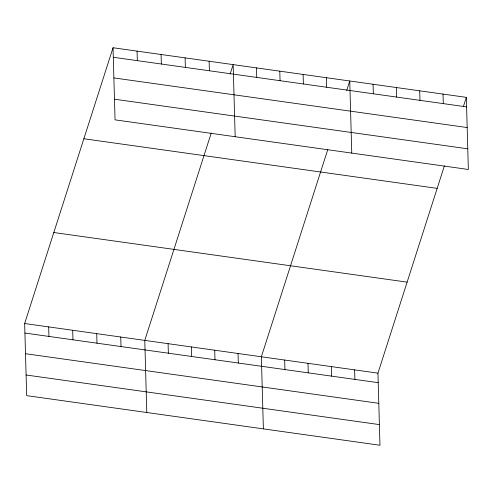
<?xml version="1.0" encoding="UTF-8"?>
<svg xmlns="http://www.w3.org/2000/svg" width="493" height="493" viewBox="0 0 493 493"><rect width="100%" height="100%" fill="white"/><g stroke="black" fill="none" stroke-linecap="round" stroke-linejoin="round"><path stroke-width="0.74" d="M444.403 165.802L377.952 373.146L379.967 445.253L26.665 395.639L24.65 323.525L113.033 47.747L466.335 97.361L468.35 169.475L115.048 119.854L113.033 47.747M211.226 133.055L144.776 340.398L146.785 412.505M230.12 74.079L233.158 64.614L235.173 136.727M327.814 149.428L261.364 356.772L263.379 428.879M346.715 90.453L349.747 80.988L351.762 153.101M463.303 106.827L466.335 97.361M113.298 57.274L466.6 106.895M113.877 77.925L467.179 127.545M114.468 99.204L467.771 148.818M83.865 138.755L437.168 188.369M53.817 232.517L407.119 282.138M24.65 323.525L377.952 373.146M24.915 333.058L378.217 382.679M25.494 353.709L378.797 403.329M26.086 374.988L379.388 424.602M443.016 94.089L443.287 103.616M419.697 90.811L419.968 100.344M396.384 87.538L396.649 97.072M373.065 84.266L373.33 93.793M354.633 369.873L354.898 379.4M326.428 77.715L326.693 87.249M331.314 366.595L331.586 376.128M303.109 74.437L303.374 83.97M307.996 363.323L308.267 372.85M279.79 71.165L280.061 80.698M284.683 360.044L284.948 369.577M256.477 67.892L256.742 77.419M238.045 353.499L238.31 363.027M209.131 61.243L209.396 70.77M214.726 350.221L214.991 359.754M185.109 57.866L185.374 67.399M191.407 346.949L191.672 356.482M161.082 54.495L161.347 64.022M168.088 343.67L168.359 353.204M137.06 51.118L137.325 60.651M120.748 337.021L121.013 346.554M96.727 333.65L96.992 343.183M72.699 330.273L72.964 339.806M48.678 326.902L48.943 336.436"/></g></svg>
